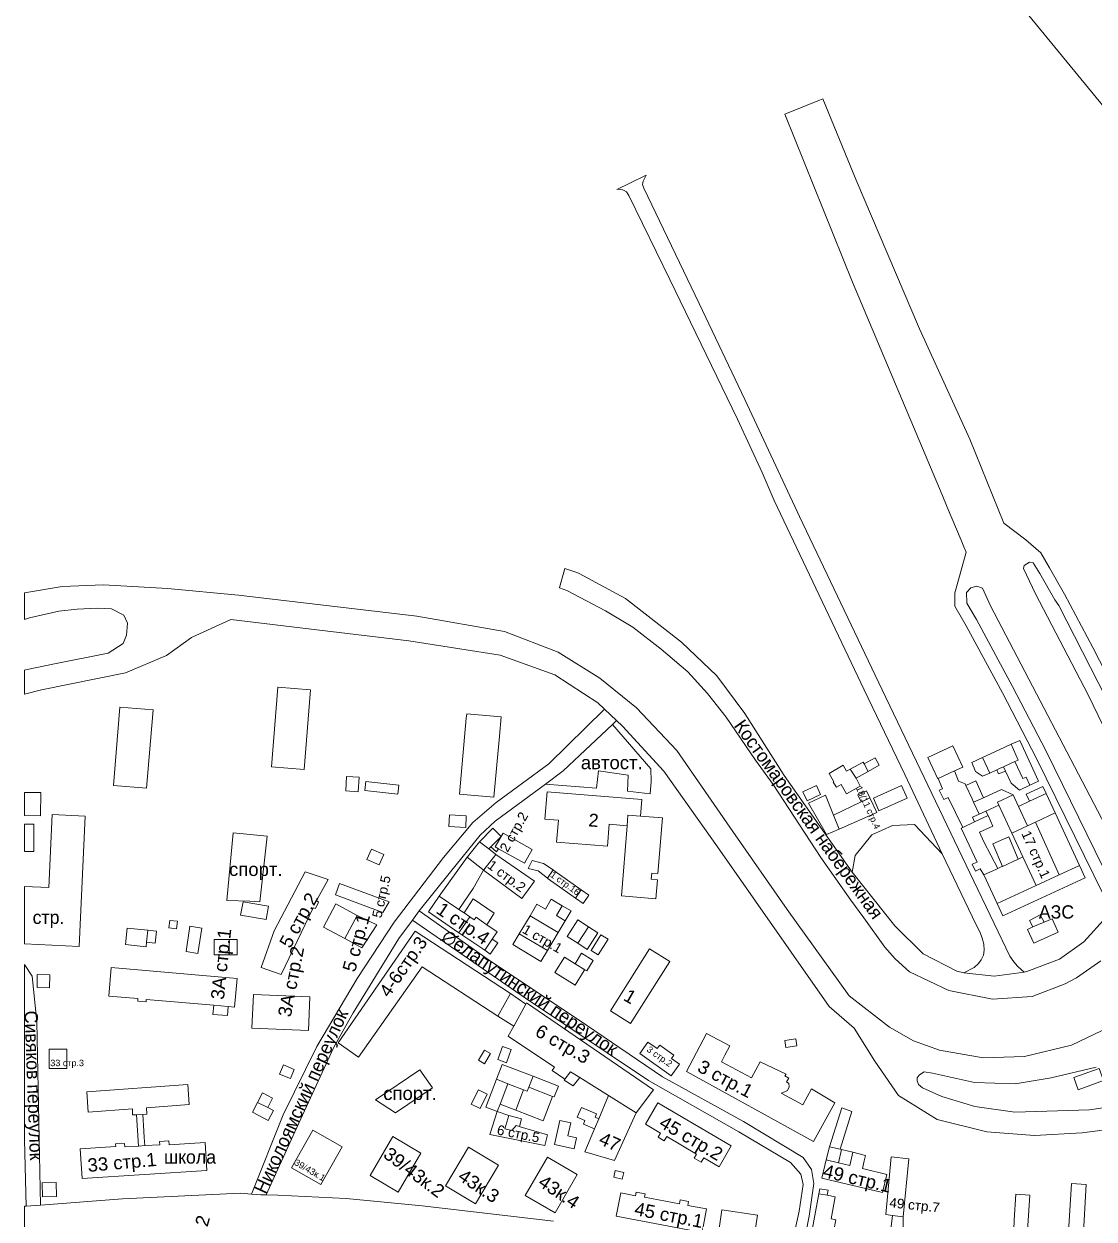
# Model space of a CAD drawing. Header units: metres. Extents: x 9999 to 15101, y 6965 to 11034.
# Drawn here: x 10000 to 10581, y 8936 to 9585 of the extents above; entities that cross this region are included whole.
import ezdxf
from ezdxf.enums import TextEntityAlignment as Align

# ---------------------------------------------------------------- set-up
doc = ezdxf.new("R2010")
doc.units = ezdxf.units.M
doc.header["$MEASUREMENT"] = 0
for name, color, linetype, lineweight in [('Слой 14', 7, 'Continuous', 0), ('Слой 19', 7, 'Continuous', 0), ('Слой 25', 7, 'Continuous', 0), ('Слой 29', 7, 'Continuous', 0), ('Слой 3', 7, 'Continuous', 0), ('Слой 47', 7, 'Continuous', 0), ('Слой 5', 7, 'Continuous', 0), ('Слой 53', 7, 'Continuous', 0), ('Слой 8', 7, 'Continuous', 0), ('Слой 9', 7, 'Continuous', 0)]:
    doc.layers.add(name, color=color, linetype=linetype, lineweight=lineweight)
doc.styles.add('Style-arial', font='arial.shx')
doc.styles.add('Style-p131', font='p131.shx')

msp = doc.modelspace()

# ---------------------------------------------------------------- linework, layer by layer
at = {"layer": 'Слой 14', "color": 8, "linetype": 'Continuous', "lineweight": 0, "flags": 128}
msp.add_lwpolyline([(10319.17, 9204.52), (10340.03, 9180.5), (10340.27, 9173.48), (10339.68, 9166.81), (10327.42, 9168.36), (10327.77, 9177.05), (10311.7, 9179.31), (10310.51, 9170.02), (10282.8, 9172.19), (10292.4, 9179.31), (10319.17, 9204.52)], close=True, dxfattribs=at)
at = {"layer": 'Слой 19', "color": 8, "linetype": 'Continuous', "lineweight": 0, "flags": 128}
msp.add_lwpolyline([(10541.14, 9594.21), (10598.4, 9524.48), (10691.84, 9427.2), (10744.32, 9379.2), (10772.64, 9358.89), (10780.31, 9353.39), (10790, 9346.44), (10805.81, 9335.1), (10807.68, 9333.76), (10829.34, 9321.45), (10830.75, 9320.65), (10842.31, 9314.09), (10856.22, 9306.18), (10892.16, 9285.76), (10974.08, 9249.28), (11053.44, 9222.4), (11144.32, 9202.56), (11169.46, 9196.41)], dxfattribs=at)
at = {"layer": 'Слой 25', "color": 8, "linetype": 'Continuous', "lineweight": 0, "flags": 128}
for points in [[(10585.53, 9112.34), (10549.55, 9185.64), (10530.86, 9221.6), (10511.26, 9258.1), (10505.05, 9268.64), (10505.05, 9276), (10506.11, 9279.76), (10511.24, 9297.95), (10509.97, 9300.82), (10508.43, 9304.49), (10500.86, 9322.5), (10498.1, 9329.06), (10449.56, 9444.57), (10412.73, 9535.59), (10431.68, 9543.2), (10433.47, 9543.96), (10451.47, 9499.91), (10485.81, 9419.13), (10513.16, 9359.34), (10531.75, 9313.66), (10543.52, 9304.64), (10551.68, 9297.6), (10556.48, 9289.44), (10564.64, 9275.2), (10580, 9246.24), (10605.28, 9196.8)], [(10584.32, 9076.32), (10571.1, 9066.93), (10564.94, 9063.69), (10547.04, 9056.96), (10525.44, 9055.36), (10501.76, 9060.16), (10480.48, 9070.24), (10472.68, 9077.27), (10467.04, 9083.68), (10455.68, 9099.52), (10448.64, 9109.12), (10432.32, 9132.32), (10406.4, 9172), (10396.8, 9185.12), (10380.96, 9208.48), (10370.72, 9221.28), (10360.16, 9233.12), (10345.6, 9245.44), (10330.24, 9257.28), (10315.36, 9266.24), (10294.4, 9277.12), (10290.39, 9278.73), (10290.39, 9278.73), (10290.42, 9278.87), (10292.75, 9287.2), (10293.28, 9289.12), (10299.84, 9287.04), (10301.14, 9286.35), (10326.38, 9272.86), (10356.64, 9249.12), (10375.84, 9230.88), (10391.04, 9210.4), (10412.51, 9176.75), (10449.28, 9124.32), (10472.48, 9095.2), (10487.84, 9080), (10506.24, 9070.56), (10509.96, 9069.68), (10526.4, 9068), (10542.64, 9070), (10544.07, 9070.41), (10561.86, 9077.1), (10575.17, 9086.55), (10587.53, 9100.35)], [(10600.14, 9193.55), (10561.47, 9269.13), (10559.4, 9272.1), (10551.19, 9286.41), (10547.52, 9292.16), (10545.6, 9292.64), (10542.72, 9290.72), (10542.38, 9289.2), (10548.77, 9275.38), (10577.39, 9220.67), (10610.05, 9153.24)], [(10608.8, 8987.36), (10574.24, 8982.88), (10548.32, 8981.44), (10522.4, 8983.52), (10495.52, 8990.08), (10474.56, 9003.2), (10461.6, 9021.76), (10450.34, 9039.72), (10436.8, 9051.52), (10376.32, 9138.08), (10347.04, 9179.2), (10324.64, 9203.52), (10321.4, 9206.61), (10314.96, 9212.74), (10311.2, 9216.32), (10287.95, 9231.47), (10258.24, 9242.08), (10208.64, 9249.92), (10158.72, 9255.84), (10112.03, 9261.52), (10090.72, 9251.68), (10077.12, 9241.92), (10054.88, 9232.48), (10009.28, 9223.36), (10000, 9220.96), (10000, 9233.94), (10000, 9233.94), (10000.54, 9234.09), (10017.26, 9237.57), (10045.48, 9243.15), (10053.66, 9248.37), (10055.4, 9252.91), (10055.93, 9259.53), (10054.02, 9263.89), (10047.26, 9267.23), (10039.68, 9267.52), (10028.56, 9267.15), (10018.67, 9266.02), (10002.81, 9262.31), (10000, 9261.53), (10000, 9276.01), (10020.48, 9279.36), (10042.88, 9280.32), (10077.76, 9278.24), (10116.2, 9274.71), (10212.96, 9263.2), (10260.6, 9255), (10289.76, 9243.68), (10312.32, 9229.6), (10332.32, 9213.44), (10354.24, 9190.4), (10384.48, 9146.4), (10414.08, 9104.16), (10447.68, 9057.28), (10469.6, 9040.16), (10482.56, 9032.8), (10496.8, 9027.68), (10520.48, 9023.52), (10542.88, 9024.32), (10568.32, 9030.4), (10593.28, 9042.4)], [(10590.81, 9141.98), (10524.48, 9268.96), (10520.05, 9278.53), (10520.05, 9278.53), (10516.96, 9279.52), (10513.76, 9278.56), (10511.36, 9276.16), (10511.52, 9270.4), (10516.8, 9261.44), (10536.32, 9225.12), (10554.56, 9190.08), (10594.45, 9108.84)], [(10581.76, 9018.56), (10557.44, 9012.8), (10537.76, 9009.44), (10515.68, 9010.24), (10492.96, 9015.36), (10488.4, 9016.01), (10487.52, 9015.52), (10485.76, 9014.24), (10484.64, 9012.8), (10484.64, 9011.2), (10485.28, 9009.12), (10487.52, 9007.36), (10497.92, 9002.56), (10516, 8997.12), (10537.6, 8994.08), (10578.24, 8995.36), (10622.24, 9001.92)], [(10000, 8930.52), (10000, 8943.1), (10000, 8943.1), (10001.03, 8943.18), (10008.66, 8943.69), (10053.19, 8947.13), (10117.28, 8950.08), (10123.34, 8949.64), (10128.32, 8949.28), (10131.16, 8949.23), (10137.6, 8949.12), (10174.72, 8947.2), (10215.84, 8943.36), (10287.28, 8935.05)]]:
    msp.add_lwpolyline(points, dxfattribs=at)
for points in [[(10542.64, 9070), (10526.4, 9068), (10509.96, 9069.68), (10515.62, 9072.67), (10517.89, 9074.7), (10519.42, 9076.72), (10520.56, 9079.23), (10520.96, 9082.06), (10520.72, 9085.3), (10519.83, 9088.46), (10518.78, 9091.61), (10516.69, 9095.78), (10498.16, 9134.23), (10477.95, 9177.31), (10455.9, 9223.26), (10407.08, 9326.03), (10400.44, 9341.17), (10387.09, 9370.13), (10350.31, 9445.89), (10328.07, 9491.58), (10326.86, 9493.44), (10325.24, 9494.41), (10323.78, 9494.9), (10321.52, 9494.82), (10328.64, 9498.24), (10337.45, 9502.51), (10336.65, 9500.72), (10335.92, 9499.27), (10335.59, 9497.49), (10336.24, 9495.54), (10366.31, 9432.91), (10391.14, 9380.89), (10420.75, 9317.37), (10465.61, 9223.34), (10513.13, 9123.98), (10526.36, 9096.57), (10534.96, 9078.74), (10537.14, 9075.75), (10539.17, 9073.4), (10541.27, 9071.38), (10542.64, 9070)], [(10131.16, 8949.23), (10128.32, 8949.28), (10123.34, 8949.64), (10140.48, 8992.64), (10158.8, 9029.82), (10180.64, 9066.56), (10200.79, 9097.25), (10227.51, 9132.24), (10243.41, 9151.32), (10256.14, 9162.14), (10284.76, 9183.13), (10314.96, 9212.74), (10321.4, 9206.61), (10319.17, 9204.52), (10292.4, 9179.31), (10282.8, 9172.19), (10255.5, 9151.96), (10247.36, 9144.48), (10231.36, 9124.48), (10214.27, 9103.36), (10210.58, 9098.27), (10203.33, 9088.35), (10178.4, 9048), (10168, 9029.44), (10146.71, 8983.39), (10131.16, 8949.23)], [(10420.99, 8911.8), (10414.56, 8913.12), (10414.53, 8913.12), (10420.48, 8940.32), (10422.78, 8954.78), (10421.51, 8960.5), (10415.78, 8966.86), (10387.8, 8983.4), (10338.82, 9011.39), (10272.03, 9055.91), (10210.58, 9098.27), (10214.27, 9103.36), (10251.68, 9076.9), (10305.11, 9041.28), (10346.45, 9013.3), (10390.34, 8989.13), (10422.72, 8969.44), (10427.23, 8963.05), (10428.5, 8955.42), (10425.96, 8937.6), (10420.99, 8911.8)], [(10000, 9074.25), (10004.22, 9067.98), (10006.76, 9043.17), (10008.66, 8943.69), (10001.03, 8943.18), (10000, 8979.18), (10000, 9074.25)]]:
    msp.add_lwpolyline(points, close=True, dxfattribs=at)
at = {"layer": 'Слой 3', "color": 8, "linetype": 'Continuous', "lineweight": 0, "flags": 128}
for points in [[(10151.9, 9180.11), (10134.17, 9181.5), (10137.57, 9224.7), (10155.3, 9223.31), (10151.9, 9180.11)], [(10066.32, 9169.91), (10048.36, 9171.38), (10051.83, 9213.84), (10069.8, 9212.38), (10066.32, 9169.91)], [(10258.78, 9208.63), (10257.84, 9198.14), (10254.84, 9165.02), (10236.15, 9166.71), (10239.86, 9207.84), (10240.08, 9210.32), (10258.78, 9208.63)], [(10490.41, 9186.59), (10504.02, 9192.87), (10509.37, 9181.28), (10504.97, 9179.25), (10496.06, 9175.13), (10495.76, 9175), (10490.41, 9186.59)], [(10531.41, 9181.52), (10529.27, 9180.54), (10527.78, 9179.86), (10524.03, 9178.14), (10520.13, 9186.65), (10529.1, 9190.76), (10535.57, 9193.73), (10539.47, 9185.21), (10537.7, 9184.4), (10535.58, 9183.43), (10531.41, 9181.52)], [(10541.96, 9175.09), (10537.7, 9184.4), (10539.47, 9185.21), (10535.57, 9193.73), (10540.27, 9195.88), (10550.45, 9173.65), (10545.75, 9171.5), (10543.73, 9175.9), (10541.96, 9175.09)], [(10455.86, 9183.21), (10458.05, 9179.03), (10451.44, 9175.28), (10448.16, 9180.16), (10455.36, 9184.08), (10455.86, 9183.21)], [(10455.86, 9183.21), (10461.84, 9186.4), (10464, 9182.4), (10458.05, 9179.03), (10455.86, 9183.21)], [(10524.03, 9178.14), (10520.02, 9176.49), (10516.32, 9179.05), (10514.28, 9183.9), (10520.13, 9186.65), (10524.03, 9178.14)], [(10531.41, 9181.52), (10535.58, 9183.43), (10537.7, 9184.4), (10541.96, 9175.09), (10543.73, 9175.9), (10545.75, 9171.5), (10540.12, 9168.92), (10535.71, 9172.66), (10532.54, 9179.19), (10531.41, 9181.52)], [(10448.16, 9180.16), (10451.44, 9175.28), (10453.73, 9170.93), (10446.18, 9166.79), (10443.31, 9171.96), (10440.79, 9170.42), (10438.94, 9173.16), (10439.36, 9173.44), (10436.83, 9177.83), (10444.39, 9182.38), (10446.21, 9179.19), (10448.16, 9180.16)], [(10504.97, 9179.25), (10507.01, 9173.68), (10510.62, 9172.3), (10511, 9171.47), (10514.39, 9164.14), (10515.26, 9162.25), (10518.24, 9155.81), (10514.66, 9154.15), (10515.82, 9151.65), (10509.36, 9148.67), (10501.52, 9164.87), (10499.1, 9163.72), (10496.48, 9168.8), (10498.32, 9169.6), (10496.06, 9175.13), (10504.97, 9179.25)], [(10532.54, 9179.19), (10528.82, 9177.64), (10527.78, 9179.86), (10529.27, 9180.54), (10531.41, 9181.52), (10532.54, 9179.19)], [(10181.65, 9175.96), (10181.19, 9168.02), (10174.41, 9168.41), (10174.87, 9176.35), (10181.65, 9175.96)], [(10185.28, 9173.52), (10203.27, 9171.55), (10202.74, 9166.7), (10184.75, 9168.67), (10185.28, 9173.52)], [(10460.96, 9164.48), (10476.16, 9171.36), (10479.2, 9164.56), (10463.76, 9157.68), (10460.96, 9164.48)], [(10514.39, 9164.14), (10511, 9171.47), (10516.39, 9173.97), (10520.66, 9164.75), (10515.26, 9162.25), (10514.39, 9164.14)], [(10545.67, 9162.81), (10543.87, 9166.71), (10552.91, 9170.89), (10554.71, 9166.99), (10545.67, 9162.81)], [(10000, 9167.6), (10008.99, 9167.6), (10008.79, 9154.93), (10000, 9155.16), (10000, 9167.6)], [(10327.63, 9155.35), (10327.17, 9149.57), (10317.49, 9150.34), (10316.54, 9138.47), (10288.92, 9140.69), (10289.88, 9152.56), (10282.49, 9153.16), (10283.68, 9167.99), (10335.16, 9163.85), (10334.43, 9154.81), (10327.63, 9155.35)], [(10425.66, 9161.87), (10434.78, 9166.09), (10439.16, 9155.27), (10442.19, 9147.75), (10435.36, 9144.88), (10425.66, 9161.87)], [(10439.16, 9155.27), (10454.28, 9162.48), (10458.86, 9164.67), (10462.65, 9156.74), (10442.19, 9147.75), (10439.16, 9155.27)], [(10454.28, 9162.48), (10452.49, 9166.23), (10457.07, 9168.42), (10458.86, 9164.67), (10454.28, 9162.48)], [(10536.75, 9166.23), (10528.25, 9162.3), (10528.95, 9160.79), (10521.95, 9157.52), (10518.24, 9155.81), (10515.26, 9162.25), (10520.66, 9164.75), (10530.48, 9169.22), (10536.75, 9166.23)], [(10536.75, 9166.23), (10539.62, 9160.01), (10544.48, 9149.5), (10535.99, 9145.58), (10528.95, 9160.79), (10528.25, 9162.3), (10536.75, 9166.23)], [(10539.62, 9160.01), (10545.67, 9162.81), (10554.71, 9166.99), (10559.57, 9156.48), (10548.85, 9151.52), (10544.48, 9149.5), (10539.62, 9160.01)], [(10000, 9116.64), (10013.3, 9116.03), (10015.12, 9155.59), (10032.9, 9154.77), (10029.65, 9084.04), (10000, 9085.42), (10000, 9116.64)], [(10239.55, 9148.67), (10230.43, 9149.15), (10230.76, 9155.38), (10239.88, 9154.9), (10239.55, 9148.67)], [(10327.63, 9155.35), (10334.43, 9154.81), (10346.31, 9153.85), (10343.87, 9123.59), (10340.51, 9123.86), (10340.24, 9120.53), (10343.61, 9120.26), (10342.78, 9109.94), (10324.1, 9111.44), (10327.17, 9149.57), (10327.63, 9155.35)], [(10518.82, 9126.16), (10516.21, 9124.95), (10514.51, 9128.62), (10517.12, 9129.83), (10508.58, 9148.31), (10509.36, 9148.67), (10515.82, 9151.65), (10523.1, 9155.02), (10525.72, 9149.36), (10518.43, 9145.99), (10520.8, 9140.88), (10528.46, 9126.37), (10527.67, 9126.01), (10520.81, 9122.83), (10518.82, 9126.16)], [(10514.66, 9154.15), (10518.24, 9155.81), (10521.95, 9157.52), (10523.1, 9155.02), (10515.82, 9151.65), (10514.66, 9154.15)], [(10535.99, 9145.58), (10544.48, 9149.5), (10548.85, 9151.52), (10561.76, 9122.91), (10549.16, 9117.08), (10541.98, 9132.62), (10535.99, 9145.58)], [(10548.85, 9151.52), (10559.57, 9156.48), (10572.75, 9127.99), (10561.76, 9122.91), (10548.85, 9151.52)], [(10000, 9150.31), (10005.12, 9150.33), (10005.18, 9135.51), (10000, 9135.49), (10000, 9150.31)], [(10258.82, 9143.78), (10253.2, 9138.11), (10252.03, 9136.94), (10247.04, 9140.88), (10254.35, 9148.2), (10258.82, 9143.78)], [(10271.5, 9129.18), (10257.35, 9137.08), (10255.63, 9138.06), (10258.82, 9143.78), (10259.83, 9145.56), (10275.7, 9136.68), (10271.5, 9129.18)], [(10255.85, 9133.94), (10249.35, 9125.7), (10249.19, 9125.49), (10248.9, 9125.72), (10240.38, 9132.43), (10240.55, 9132.64), (10247.04, 9140.88), (10252.03, 9136.94), (10255.48, 9134.23), (10255.85, 9133.94)], [(10258.82, 9143.78), (10255.63, 9138.06), (10257.35, 9137.08), (10256.35, 9135.32), (10253.2, 9138.11), (10258.82, 9143.78)], [(10539.5, 9131.47), (10530.91, 9127.51), (10525.68, 9139.76), (10534.37, 9143.47), (10539.5, 9131.47)], [(10188.32, 9136.81), (10195.02, 9133.89), (10192.57, 9128.25), (10185.86, 9131.17), (10188.32, 9136.81)], [(10249.19, 9125.49), (10243.55, 9115.53), (10235.8, 9104.15), (10225.18, 9111.39), (10240.38, 9132.43), (10248.9, 9125.72), (10249.19, 9125.49)], [(10255.85, 9133.94), (10276.96, 9119.52), (10270, 9110.06), (10249.19, 9125.49), (10249.35, 9125.7), (10255.85, 9133.94)], [(10541.98, 9132.62), (10549.16, 9117.08), (10528, 9107.29), (10520.81, 9122.83), (10527.67, 9126.01), (10528.46, 9126.37), (10530.66, 9127.39), (10530.91, 9127.51), (10539.5, 9131.47), (10541.98, 9132.62)], [(10283.93, 9121.14), (10278.8, 9125.04), (10273.44, 9126.32), (10275.6, 9130.72), (10281.76, 9129.12), (10287.11, 9125.58), (10283.93, 9121.14)], [(10283.93, 9121.14), (10287.11, 9125.58), (10287.47, 9125.33), (10302.31, 9114.72), (10299.13, 9110.28), (10284.39, 9120.82), (10283.93, 9121.14)], [(10575.84, 9121.3), (10531.09, 9100.6), (10528, 9107.29), (10549.16, 9117.08), (10561.76, 9122.91), (10572.75, 9127.99), (10575.84, 9121.3)], [(10156.76, 9104.93), (10139.37, 9068.88), (10128.51, 9072.61), (10135.65, 9092.5), (10152.41, 9124.5), (10164.83, 9120.46), (10158.62, 9108.97), (10159.55, 9108.03), (10158, 9104.61), (10156.76, 9104.93)], [(10194.63, 9102.44), (10168.87, 9112.07), (10171.04, 9118.29), (10198.05, 9108.34), (10194.63, 9102.44)], [(10302.31, 9114.72), (10306.41, 9111.78), (10303.24, 9107.34), (10299.13, 9110.28), (10302.31, 9114.72)], [(10132.51, 9105.88), (10131.26, 9098.63), (10117.38, 9101.08), (10118.74, 9108.18), (10132.51, 9105.88)], [(10180.69, 9100.82), (10173.92, 9088.3), (10162.3, 9094.58), (10169.07, 9107.1), (10180.69, 9100.82)], [(10241.78, 9100.09), (10235.9, 9091.45), (10219.3, 9102.75), (10225.18, 9111.39), (10235.8, 9104.15), (10238.66, 9102.21), (10241.78, 9100.09)], [(10251.09, 9095.83), (10247.93, 9097.98), (10245.17, 9099.86), (10244.2, 9098.44), (10241.78, 9100.09), (10238.66, 9102.21), (10243.68, 9109.84), (10255.04, 9102.16), (10251.09, 9095.83)], [(10288.84, 9100.75), (10293.5, 9097.98), (10289.73, 9091.65), (10274.46, 9100.73), (10278.23, 9107.07), (10282.82, 9104.33), (10285.98, 9109.64), (10292, 9106.06), (10288.84, 9100.75)], [(10292, 9106.06), (10296.71, 9103.43), (10293.5, 9097.98), (10288.84, 9100.75), (10292, 9106.06)], [(10180.69, 9100.82), (10191.25, 9095.71), (10183.17, 9083.35), (10173.92, 9088.3), (10180.69, 9100.82)], [(10249.85, 9081.96), (10235.9, 9091.45), (10241.78, 9100.09), (10244.2, 9098.44), (10245.17, 9099.86), (10247.93, 9097.98), (10251.09, 9095.83), (10256.7, 9092.02), (10253.99, 9088.03), (10249.85, 9081.96)], [(10274.46, 9100.73), (10289.73, 9091.65), (10283.91, 9081.85), (10268.63, 9090.94), (10274.46, 9100.73)], [(10547.37, 9094.6), (10545.53, 9098.15), (10551.47, 9101.24), (10553.54, 9097.25), (10547.37, 9094.6)], [(10066.34, 9086.32), (10066.09, 9083.89), (10054.93, 9085.04), (10055.86, 9094.05), (10067.02, 9092.9), (10066.34, 9086.32)], [(10066.34, 9086.32), (10067.02, 9092.9), (10071.74, 9092.41), (10071.06, 9085.83), (10066.34, 9086.32)], [(10078.93, 9098.21), (10083.13, 9097.69), (10082.63, 9093.63), (10078.43, 9094.15), (10078.93, 9098.21)], [(10089.84, 9094.96), (10096.26, 9094), (10094.21, 9080.3), (10087.79, 9081.26), (10089.84, 9094.96)], [(10306.16, 9094.75), (10300.38, 9085.77), (10294.69, 9089.43), (10296.32, 9091.97), (10300.47, 9098.41), (10306.16, 9094.75)], [(10311.34, 9091.41), (10305.56, 9082.43), (10300.38, 9085.77), (10306.16, 9094.75), (10311.34, 9091.41)], [(10111.12, 9079.44), (10103.05, 9079.44), (10103.05, 9087.83), (10111.12, 9087.83), (10111.12, 9079.44)], [(10111.12, 9087.83), (10115.47, 9087.83), (10115.47, 9079.44), (10111.12, 9079.44), (10111.12, 9087.83)], [(10181.44, 9023.98), (10170.26, 9031.75), (10212.17, 9092.34), (10263.9, 9058.58), (10256.94, 9046.3), (10215.9, 9073.07), (10181.44, 9023.98)], [(10249.85, 9081.96), (10253.99, 9088.03), (10256.96, 9086.01), (10252.83, 9079.93), (10249.85, 9081.96)], [(10268.63, 9090.94), (10283.91, 9081.85), (10280.39, 9075.95), (10265.12, 9085.03), (10268.63, 9090.94)], [(10307.58, 9081.89), (10312.96, 9090.41), (10316.89, 9087.93), (10311.51, 9079.41), (10307.58, 9081.89)], [(10298.93, 9074.64), (10302.48, 9080.32), (10308.75, 9076.4), (10305.36, 9070.8), (10304.16, 9071.36), (10298.93, 9074.64)], [(10350.27, 9075.81), (10328.98, 9042.16), (10318.09, 9049.05), (10339.38, 9082.7), (10350.27, 9075.81)], [(10304.16, 9071.36), (10303.91, 9070.97), (10298.92, 9063.01), (10287.96, 9069.89), (10293.2, 9078.24), (10298.93, 9074.64), (10304.16, 9071.36)], [(10006.96, 9068.8), (10013.76, 9068.72), (10013.67, 9061.6), (10006.88, 9061.68), (10006.96, 9068.8)], [(10102.75, 9052.16), (10066.15, 9055.32), (10066.03, 9053.97), (10061.49, 9054.36), (10061.61, 9055.79), (10045.83, 9057.15), (10047.17, 9072.61), (10115.47, 9066.7), (10114.13, 9051.18), (10110.62, 9051.48), (10110.37, 9051.5), (10102.75, 9052.16)], [(10154.16, 9038.44), (10123.54, 9039.67), (10124.27, 9057.99), (10154.9, 9056.76), (10154.16, 9038.44)], [(10272.17, 9052.79), (10265.6, 9040.83), (10256.94, 9046.3), (10263.9, 9058.58), (10272.17, 9052.79)], [(10110.37, 9051.5), (10110.62, 9051.48), (10110.19, 9046.51), (10102.32, 9047.19), (10102.75, 9052.16), (10110.37, 9051.5)], [(10341.44, 9006.16), (10332.16, 8993.68), (10317.13, 9003.1), (10301.5, 9012.89), (10296.46, 9016.05), (10293.35, 9012.01), (10286.52, 9016.67), (10287.77, 9018.54), (10262.56, 9035.28), (10265.6, 9040.83), (10272.17, 9052.79), (10272.48, 9053.36), (10341.44, 9006.16)], [(10359.32, 9016.21), (10370.23, 9036.86), (10382.92, 9030.16), (10380.19, 9025), (10378.33, 9021.47), (10394.74, 9012.81), (10399.33, 9021.49), (10413.44, 9014.72), (10412.8, 9013.76), (10414.88, 9012.64), (10413.6, 9010.56), (10414.88, 9009.76), (10415.2, 9007.84), (10414.24, 9005.92), (10412.8, 9005.12), (10410.75, 9004.35), (10422.61, 8998.09), (10427.19, 9006.78), (10440, 8999.2), (10428.32, 8978.24), (10359.32, 9016.21)], [(10023.07, 9017.78), (10013.45, 9017.78), (10013.45, 9028.35), (10023.07, 9028.35), (10023.07, 9017.78)], [(10261.69, 9020.96), (10256.95, 9022.68), (10259.51, 9029.76), (10264.26, 9028.05), (10261.69, 9020.96)], [(10351.2, 9023.15), (10355.52, 9020.09), (10351.09, 9013.84), (10334.02, 9025.92), (10338.45, 9032.18), (10343.5, 9028.61), (10344.84, 9030.51), (10352.55, 9025.05), (10351.2, 9023.15)], [(10412.73, 9033.06), (10418.82, 9033.93), (10419.37, 9030.07), (10413.28, 9029.2), (10412.73, 9033.06)], [(10246.52, 9022.29), (10249.75, 9027.8), (10253.01, 9025.9), (10249.77, 9020.38), (10246.52, 9022.29)], [(10144.41, 9012.3), (10138.44, 9014.81), (10140.55, 9019.81), (10146.51, 9017.3), (10144.41, 9012.3)], [(10262.44, 9009.56), (10256.25, 9011.94), (10259.36, 9020.02), (10276.1, 9013.58), (10273.82, 9007.65), (10272.99, 9005.5), (10270.96, 9006.28), (10262.44, 9009.56)], [(10293.35, 9012.01), (10296.46, 9016.05), (10301.5, 9012.89), (10297.87, 9008.36), (10292.95, 9011.46), (10293.35, 9012.01)], [(10058.64, 8995.96), (10034.6, 8994.19), (10033.8, 9005.08), (10088.62, 9009.11), (10089.42, 8998.22), (10066.33, 8996.52), (10066.39, 8993.12), (10064.23, 8992.93), (10060.78, 8992.72), (10058.63, 8992.69), (10058.64, 8995.96)], [(10258.19, 8998.5), (10256.61, 8994.4), (10250.42, 8996.78), (10256.25, 9011.94), (10262.44, 9009.56), (10258.19, 8998.5)], [(10266.71, 8995.23), (10258.19, 8998.5), (10262.44, 9009.56), (10270.96, 9006.28), (10266.71, 8995.23)], [(10276.1, 9013.58), (10289.87, 9008.28), (10287.59, 9002.35), (10286.75, 9002.68), (10273.82, 9007.65), (10276.1, 9013.58)], [(10132.1, 8996.57), (10126.57, 8999.44), (10129.2, 9004.52), (10134.73, 9001.66), (10132.1, 8996.57)], [(10246.44, 9006.23), (10251.24, 9003.85), (10247.4, 8996.13), (10242.6, 8998.51), (10246.44, 9006.23)], [(10273.82, 9007.65), (10286.75, 9002.68), (10281.67, 8989.47), (10266.71, 8995.23), (10270.96, 9006.28), (10272.99, 9005.5), (10273.82, 9007.65)], [(10317.13, 9003.1), (10332.16, 8993.68), (10320.36, 8967.89), (10304.22, 8972.55), (10309.49, 8985.03), (10311.84, 8990.58), (10317.13, 9003.1)], [(10132.1, 8996.57), (10135.14, 8995), (10132.36, 8989.63), (10123.79, 8994.07), (10126.57, 8999.44), (10132.1, 8996.57)], [(10311.84, 8990.58), (10309.49, 8985.03), (10303.43, 8987.59), (10304.27, 8989.58), (10300.1, 8991.34), (10302.37, 8996.72), (10310.59, 8993.24), (10309.83, 8991.43), (10311.84, 8990.58)], [(10383.69, 8975.78), (10377.08, 8964.54), (10368.84, 8969.38), (10367.41, 8966.95), (10363.57, 8969.21), (10364.85, 8971.39), (10348.65, 8980.91), (10347.28, 8978.59), (10344.06, 8980.48), (10345.34, 8982.66), (10337.08, 8987.52), (10343.91, 8999.16), (10383.69, 8975.78)], [(10436.98, 8975.35), (10443.65, 8996.41), (10449.17, 8994.51), (10442.86, 8973.95), (10436.98, 8975.35)], [(10065.3, 8975.95), (10061.86, 8975.74), (10060.78, 8992.72), (10064.23, 8992.93), (10064.8, 8983.87), (10065.02, 8980.36), (10065.3, 8975.95)], [(10266.87, 8986.88), (10268.69, 8986.34), (10269.1, 8986.21), (10283.91, 8981.75), (10282.45, 8976.07), (10252.58, 8981.93), (10256.61, 8994.4), (10262.97, 8992.39), (10260.83, 8985.05), (10264.67, 8984.13), (10266.87, 8986.88)], [(10268.69, 8986.34), (10266.87, 8986.88), (10264.67, 8984.13), (10260.83, 8985.05), (10262.97, 8992.39), (10269.76, 8990.56), (10268.69, 8986.34)], [(10287.76, 8976.62), (10290.69, 8989.63), (10296.61, 8988.3), (10295.04, 8981.33), (10299.71, 8980.27), (10298.35, 8974.23), (10287.76, 8976.62)], [(10172.55, 8975.31), (10160.87, 8954.81), (10144.9, 8963.91), (10156.58, 8984.41), (10172.55, 8975.31)], [(10065.3, 8975.95), (10073.43, 8976.47), (10073.32, 8978.28), (10078.47, 8978.6), (10078.61, 8976.37), (10098.1, 8977.61), (10099.07, 8962.38), (10031.3, 8958.08), (10030.27, 8974.29), (10049.54, 8975.51), (10049.45, 8976.88), (10054.38, 8977.19), (10054.5, 8975.27), (10061.86, 8975.74), (10065.3, 8975.95)], [(10215.26, 8971.89), (10202.87, 8950.75), (10187.62, 8959.69), (10200.01, 8980.83), (10215.26, 8971.89)], [(10241, 8975.18), (10257.44, 8965.44), (10244.93, 8944.33), (10228.49, 8954.07), (10241, 8975.18)], [(10283.92, 8969.68), (10300.13, 8960.3), (10288.12, 8939.56), (10271.91, 8948.94), (10283.92, 8969.68)], [(10435.28, 8968.2), (10441.87, 8966.64), (10448.01, 8965.18), (10449.71, 8972.33), (10456.59, 8970.69), (10455.87, 8967.67), (10454.89, 8963.52), (10468.1, 8960.38), (10465.74, 8950.44), (10432.92, 8958.24), (10435.28, 8968.2)], [(10441.87, 8966.64), (10435.28, 8968.2), (10436.98, 8975.35), (10442.86, 8973.95), (10443.57, 8973.78), (10441.87, 8966.64)], [(10448.01, 8965.18), (10441.87, 8966.64), (10443.57, 8973.78), (10449.71, 8972.33), (10448.01, 8965.18)], [(10467.64, 8938.59), (10470.58, 8969.92), (10480.13, 8968.84), (10477.06, 8937.32), (10471.16, 8938.03), (10467.64, 8938.59)], [(10324.57, 8957.76), (10319.93, 8958.77), (10320.73, 8962.45), (10325.38, 8961.44), (10324.57, 8957.76)], [(10009.58, 8955.72), (10017.26, 8955.96), (10017.49, 8948.41), (10009.82, 8948.17), (10009.58, 8955.72)], [(10367.83, 8928.78), (10321.29, 8937.76), (10323.71, 8950.3), (10331.75, 8948.75), (10332.14, 8950.77), (10336.99, 8949.83), (10336.65, 8948.08), (10355.61, 8944.42), (10356.01, 8946.47), (10360.48, 8945.61), (10360.08, 8943.56), (10370.3, 8941.59), (10367.83, 8928.78)], [(10435.78, 8949.05), (10431.25, 8949.89), (10431.74, 8952.58), (10436.28, 8951.74), (10435.78, 8949.05)], [(10574.05, 8912.72), (10569.52, 8913.42), (10567.51, 8913.73), (10567.65, 8914.45), (10565.9, 8914.79), (10568.46, 8955.49), (10576.37, 8954.88), (10574.05, 8912.72)], [(10438.39, 8924.28), (10436.05, 8911.58), (10424.57, 8913.7), (10431.25, 8949.89), (10435.78, 8949.05), (10440.19, 8948.24), (10437.96, 8936.15), (10440.49, 8935.68), (10439.63, 8930.97), (10438.39, 8924.28)], [(10536.85, 8925.11), (10537.33, 8935.44), (10538.21, 8949.6), (10545.74, 8949.13), (10543.69, 8916.08), (10536.16, 8916.54), (10536.72, 8923.4), (10536.85, 8925.11)], [(10395.12, 8919.5), (10375.9, 8922.33), (10378.65, 8941.03), (10397.87, 8938.2), (10395.12, 8919.5)], [(10471.16, 8938.03), (10477.06, 8937.32), (10476.92, 8924.64), (10469.75, 8926.07), (10471.16, 8938.03)]]:
    msp.add_lwpolyline(points, close=True, dxfattribs=at)
at = {"layer": 'Слой 47', "color": 8, "linetype": 'Continuous', "lineweight": 0, "flags": 128}
msp.add_lwpolyline([(10487.84, 9080), (10472.48, 9095.2), (10449.28, 9124.32), (10450.96, 9133.37), (10459.99, 9144.61), (10471.22, 9149.63), (10483.25, 9150.23), (10498.16, 9134.23), (10516.69, 9095.78), (10518.78, 9091.61), (10519.83, 9088.46), (10520.72, 9085.3), (10520.96, 9082.06), (10520.56, 9079.23), (10519.42, 9076.72), (10517.89, 9074.7), (10515.62, 9072.67), (10509.96, 9069.68), (10506.24, 9070.56), (10487.84, 9080)], close=True, dxfattribs=at)
at = {"layer": 'Слой 5', "color": 8, "linetype": 'Continuous', "lineweight": 0, "flags": 128}
for points in [[(10122.32, 9108.55), (10109.8, 9109.04), (10113.28, 9145.7), (10131.77, 9143.95), (10127.71, 9108.33), (10122.32, 9108.55)], [(10190.61, 9000.72), (10214.58, 9017), (10221.61, 9007.32), (10201.49, 8993.79), (10190.61, 9000.72)]]:
    msp.add_lwpolyline(points, close=True, dxfattribs=at)
at = {"layer": 'Слой 53', "color": 8, "linetype": 'Continuous', "lineweight": 0, "flags": 128}
for points in [[(10422.56, 9167.88), (10429.91, 9171.33), (10432.19, 9166.49), (10424.83, 9163.04), (10422.56, 9167.88)], [(10544.47, 9093.31), (10547.37, 9094.6), (10553.54, 9097.25), (10557.87, 9098.97), (10561.13, 9091.75), (10547.86, 9085.78), (10544.47, 9093.31)], [(10569.58, 9012.89), (10583.46, 9017.83), (10585.81, 9011.24), (10571.93, 9006.3), (10569.58, 9012.89)]]:
    msp.add_lwpolyline(points, close=True, dxfattribs=at)

# ---------------------------------------------------------------- texts
at = {"layer": 'Слой 14', "color": 8, "linetype": 'Continuous', "lineweight": 0, "style": 'Style-arial'}
msp.add_text('автост.', height=7.2, dxfattribs=at).set_placement((10302.06, 9180.22))
at = {"layer": 'Слой 29', "color": 8, "linetype": 'Continuous', "lineweight": 0, "style": 'Style-p131'}
for s, rotation, p in [('Костомаровская набережная', 305.7, (10384.86, 9203.81)), ('∅елапутинский переулок', 325.8, (10225.81, 9087.78)), ('Сивяков переулок', 272.1, (10000.01, 9049.09)), ('Николоямский переулок', 65.5, (10131, 8949.24))]:
    msp.add_text(s, height=7.2, rotation=rotation, dxfattribs=at).set_placement(p)
at = {"layer": 'Слой 5', "color": 8, "linetype": 'Continuous', "lineweight": 0, "style": 'Style-arial'}
for p in [(10111.07, 9122.28), (10194.78, 9000.72)]:
    msp.add_text('спорт.', height=7.2, dxfattribs=at).set_placement(p)
at = {"layer": 'Слой 8', "color": 8, "linetype": 'Continuous', "lineweight": 0, "style": 'Style-p131'}
for s, p in [('АЗС', (10550.64, 9099.17)), ('стр.', (10004.47, 9096.25)), ('школа', (10075.76, 8966.21))]:
    msp.add_text(s, height=7.2, dxfattribs=at).set_placement(p)
at = {"layer": 'Слой 9', "color": 8, "linetype": 'Continuous', "lineweight": 0, "style": 'Style-arial'}
for s, height, rotation, p in [('18/11 стр.4', 3.5, 294.6, (10458.03, 9159.45)), ('2', 7, 355.4, (10308.97, 9152.52)), ('17 стр.1', 5.25, 294.2, (10549.07, 9133.95)), ('5 стр.5', 5.25, 77.2, (10193.78, 9111.08)), ('3 стр.2', 3.5, 324.7, (10344.83, 9024.32)), ('39/43к.1', 3.5, 329.8, (10154.98, 8962.66))]:
    msp.add_text(s, height=height, rotation=rotation, dxfattribs=at).set_placement(p, align=Align.MIDDLE_CENTER)
for s, height, rotation, p in [('2 стр.2', 5.25, 60.7, (10262.28, 9134.76)), ('1 стр.2', 5.25, 323.4, (10250.86, 9127.06)), ('1 стр.16', 3.5, 324.4, (10285.11, 9122.17)), ('4-6стр.3', 7, 54.9, (10197.8, 9055.9)), ('6 стр.5', 5.25, 348.8, (10256.17, 8982.11))]:
    msp.add_text(s, height=height, rotation=rotation, dxfattribs=at).set_placement(p)
for s, height, rotation, p in [('5 стр.2', 7.2, 61, (10137.98, 9086.07)), ('1 стр.4', 7.2, 325.7, (10227.01, 9108.52)), ('5 стр.1', 7.2, 75, (10172.52, 9071.6)), ('3А стр.1', 7.2, 84, (10101.12, 9055.65)), ('1 стр.1', 5.25, 330, (10272.43, 9096.33)), ('3А стр.2', 7.2, 79, (10137.5, 9046.68)), ('1', 7.2, 330, (10328.2, 9061.45)), ('6 стр.3', 7.2, 330, (10280.2, 9042.25)), ('3 стр.1', 7.2, 332, (10368.11, 9022.92)), ('45 стр.2', 7.2, 329.5, (10347.59, 8992.66)), ('47', 7.2, 336, (10314.18, 8983.65)), ('33 стр.1', 7.2, 5, (10033.97, 8968.87)), ('39/43к.2', 7.2, 323, (10198.58, 8975.77)), ('49 стр.1', 7.2, 346.6, (10434.73, 8966.01)), ('43к.3', 7.2, 326, (10238.79, 8963.81)), ('43к.4', 7.2, 326, (10282.31, 8960.61)), ('45 стр.1', 7.2, 349, (10332.07, 8945.44)), ('49 стр.7', 5.25, 354, (10469.87, 8947.75)), ('38 стр.2', 7.2, 74, (10083.59, 8902.69))]:
    msp.add_text(s, height=height, rotation=rotation, dxfattribs=at).set_placement(p, align=Align.TOP_LEFT)
msp.add_text('33 стр.3', height=3.5, dxfattribs=at).set_placement((10014.05, 9019.08))

doc.saveas('drawing.dxf')
